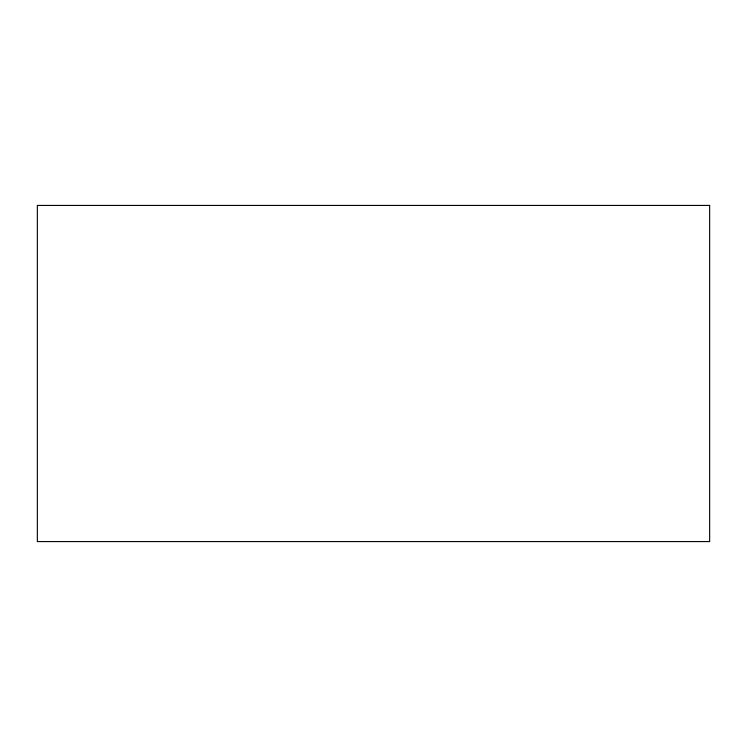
<?xml version="1.0" encoding="UTF-8"?>
<svg xmlns="http://www.w3.org/2000/svg" width="747" height="747" viewBox="0 0 747 747"><rect width="100%" height="100%" fill="white"/><g stroke="black" fill="none" stroke-linecap="round" stroke-linejoin="round"><path stroke-width="1.12" d="M709.65 205.425L37.35 205.425L37.35 541.575L709.65 541.575L709.65 205.425"/></g></svg>
